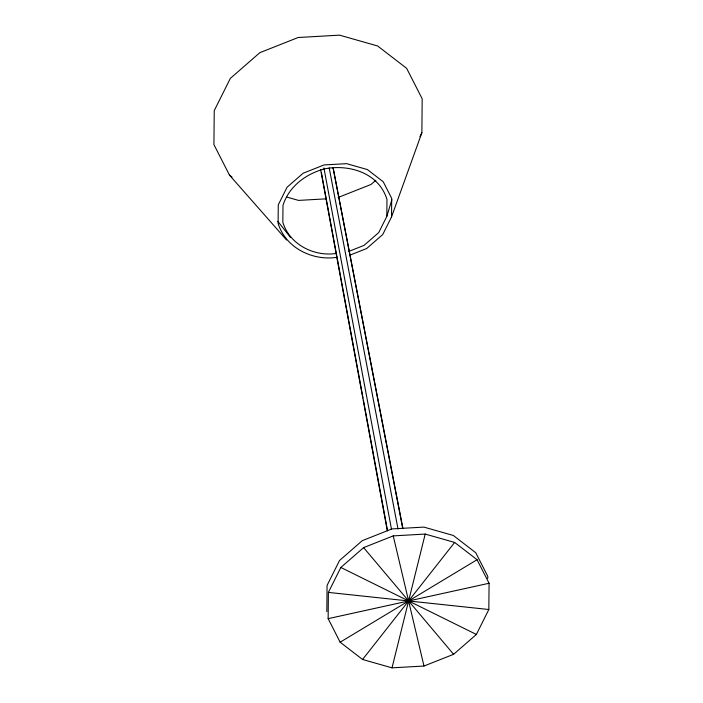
<?xml version="1.0" encoding="UTF-8"?>
<svg xmlns="http://www.w3.org/2000/svg" width="703" height="703" viewBox="0 0 703 703"><rect width="100%" height="100%" fill="white"/><g stroke="black" fill="none" stroke-linecap="round" stroke-linejoin="round"><path stroke-width="1.05" d="M326.825 611.689L327.071 585.441L339.531 560.493L362.3 540.651L391.923 528.92L423.891 527.101L453.33 535.466L475.755 552.743L487.759 576.293L487.741 578.481M328.143 618.658L328.389 592.409L340.841 567.462L363.618 547.611L393.241 535.888L425.201 534.069L454.639 542.435L477.073 559.711L489.077 583.262L488.831 609.51L476.379 634.457L453.602 654.308L423.979 666.031L392.019 667.85L362.581 659.484L340.147 642.208L328.143 618.658L408.135 601.065M348.881 251.384L364.013 245.391L378.75 232.552L386.808 216.41L386.966 199.424C378.873 173.131 349.874 164.089 324.962 168.773C306.086 173.738 289.047 186.181 282.993 205.346L282.834 222.324C289.574 244.451 314.004 256.823 336.139 253.475M349.734 255.233L366.658 248.528L382.74 234.521L391.527 216.911L391.703 198.387L383.232 181.761L367.397 169.564L346.614 163.658L324.057 164.941L303.142 173.219L287.07 187.226L278.274 204.837L278.107 223.369C285.629 247.983 312.659 261.103 337.159 257.298M391.527 216.911L421.87 132.779L422.187 98.815L406.65 68.332L377.625 45.976L339.531 35.15L298.169 37.505L259.829 52.681L230.356 78.367L214.239 110.643L213.923 144.616L229.459 175.1L286.578 239.995M392.019 667.85L408.513 601.355M408.707 600.564L425.201 534.069M386.808 216.41L391.87 199.696M419.919 136.698L421.87 132.779M362.581 659.484L408.338 601.302M408.882 600.617L454.639 542.435M375.859 180.232L370.991 184.476L338.125 197.481M340.147 642.208L408.206 601.206M409.014 600.714L477.073 559.711M409.084 600.854L489.077 583.262M326.464 198.817L298.529 200.408L286.991 197.13M328.389 592.409L408.135 600.907M409.084 601.012L488.831 609.51M340.841 567.462L408.215 600.766M409.005 601.153L476.379 634.457M229.459 175.1L232.025 177.068M363.618 547.611L408.346 600.643M408.874 601.276L453.602 654.308M277.834 221.375L290.603 237.57M333.125 167.736L402.933 528.436M393.241 535.888L408.522 600.573M408.698 601.346L423.979 666.031M333.064 167.841L402.74 528.568M329.197 167.885L398.012 529.016M323.907 167.929L391.492 529.324M321.368 172.481L363.029 397.986M363.433 400.148L387.555 530.703M320.603 169.458L387.318 530.835"/></g></svg>
